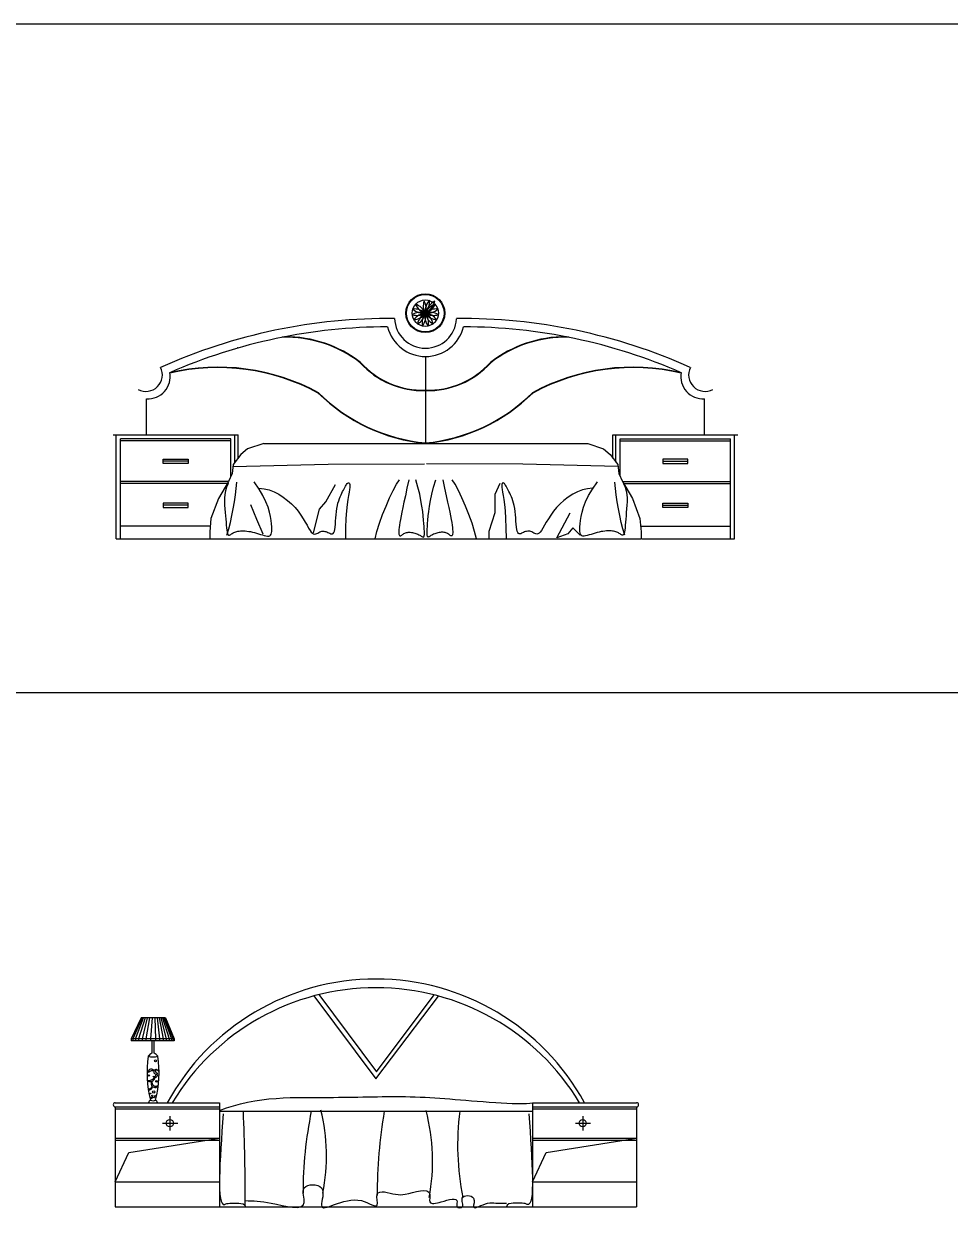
# Model space of a CAD drawing. Header units: millimetres. Extents: x 6388 to 59789, y -18725 to 8137.
# Drawn here: x 50890 to 55340, y -5020 to 697 of the extents above; entities that cross this region are included whole.
import ezdxf

# ---------------------------------------------------------------- set-up
doc = ezdxf.new("R2010")
doc.units = ezdxf.units.MM
doc.layers.add('www.cad-blocks.net', color=7, linetype='Continuous')

# ---------------------------------------------------------------- blocks, each defined once
blk = doc.blocks.new('A$C6A1315C6')
for p, q in [((1500.3, 876.1), (1500.3, 459)), ((160, 500.5), (160, 673.6)), ((2840, 500.5), (2840, 673.6)), ((0, 500.5), (600, 500.5)), ((15, 0.5), (15, 500.5)), ((565, 480.5), (35, 480.5)), ((35, 0.5), (35, 480.5)), ((565, 470.5), (35, 470.5)), ((565, 301), (565, 480.5)), ((585, 368.9), (585, 500.5)), ((600, 388.6), (600, 500.5)), ((722.8, 458.9), (645.3, 432.2)), ((722.8, 458.9), (2280.2, 458.9)), ((2280.2, 458.9), (2354.7, 432.2)), ((2400, 388.6), (2400, 500.5)), ((2400, 500.5), (3000, 500.5)), ((2415, 368.9), (2415, 500.5)), ((2435, 301), (2435, 480.5)), ((2435, 480.5), (2965, 480.5)), ((2435, 470.5), (2965, 470.5)), ((2965, 0.5), (2965, 480.5)), ((2985, 0.5), (2985, 500.5)), ((612.8, 405.5), (576.6, 357.8)), ((645.3, 432.2), (612.8, 405.5)), ((2354.7, 432.2), (2387.2, 405.5)), ((2387.2, 405.5), (2423.4, 357.8)), ((240, 363), (240, 383)), ((240, 383), (360, 383)), ((360, 373), (240, 373)), ((360, 363), (240, 363)), ((360, 383), (360, 363)), ((576.6, 357.8), (570.8, 314)), ((575.2, 347.7), (1032.7, 359.4)), ((1032.7, 359.4), (1495.5, 360.4)), ((1967.3, 359.4), (1504.5, 360.4)), ((2424.8, 347.7), (1967.3, 359.4)), ((2423.4, 357.8), (2429.2, 314)), ((2760, 383), (2640, 383)), ((2640, 383), (2640, 363)), ((2640, 373), (2760, 373)), ((2640, 363), (2760, 363)), ((2760, 363), (2760, 383)), ((570.8, 314), (553.7, 275.8)), ((2429.2, 314), (2446.3, 275.8)), ((553.4, 275.4), (35, 275.4)), ((547.6, 265.4), (35, 265.4)), ((553.7, 275.8), (505.9, 193.9)), ((539.4, 231.2), (536.2, 213.5)), ((544.5, 249), (539.4, 231.2)), ((552.1, 266.7), (544.5, 249)), ((587, 211.2), (590.8, 242.7)), ((590.8, 242.7), (593.6, 272.7)), ((700.8, 239.7), (677, 274.4)), ((700, 243), (724.6, 241)), ((719.4, 207.8), (700.8, 239.7)), ((724.6, 241), (748.8, 235.3)), ((748.8, 235.3), (772.5, 226.4)), ((1020.8, 177.8), (1068.3, 260.8)), ((1101.9, 227.2), (1105.5, 234.4)), ((1105.5, 234.4), (1109, 241.2)), ((1109, 241.2), (1112.2, 247.4)), ((1112.2, 247.4), (1115.4, 253)), ((1115.4, 253), (1118.4, 257.9)), ((1118.4, 257.9), (1121.2, 262.1)), ((1121.2, 262.1), (1124, 265.4)), ((1124, 265.4), (1126.6, 267.7)), ((1126.6, 267.7), (1129.2, 269)), ((1129.2, 269), (1131.5, 269.2)), ((1131.5, 269.2), (1133.5, 268)), ((1135, 237.1), (1132.9, 224.7)), ((1133.5, 268), (1135.1, 265.4)), ((1136.2, 247.1), (1135, 237.1)), ((1135.1, 265.4), (1136.2, 261.1)), ((1136.2, 261.1), (1136.6, 255.1)), ((1136.6, 255.1), (1136.2, 247.1)), ((1327.9, 197), (1345, 232.4)), ((1345, 232.4), (1361, 262.2)), ((1361, 262.2), (1374.9, 284.3)), ((1410.8, 243), (1403.2, 207.5)), ((1419.6, 284.4), (1410.8, 243)), ((1464, 248.2), (1453.9, 284.5)), ((1472.1, 215), (1464, 248.2)), ((1530.8, 215), (1538.8, 248.2)), ((1538.8, 248.2), (1548.9, 284.5)), ((1583.3, 284.4), (1592, 243)), ((1592, 243), (1599.6, 207.5)), ((1641.9, 262.2), (1627.9, 284.3)), ((1657.9, 232.4), (1641.9, 262.2)), ((1675, 197), (1657.9, 232.4)), ((1857.4, 266.7), (1833.7, 213.4)), ((1866.7, 261.1), (1866.3, 255.1)), ((1866.3, 255.1), (1866.6, 247.1)), ((1866.6, 247.1), (1867.8, 237.1)), ((1867.7, 265.4), (1866.7, 261.1)), ((1869.3, 268), (1867.7, 265.4)), ((1867.8, 237.1), (1869.9, 224.7)), ((1871.3, 269.2), (1869.3, 268)), ((1873.7, 269), (1871.3, 269.2)), ((1876.2, 267.7), (1873.7, 269)), ((1878.8, 265.4), (1876.2, 267.7)), ((1881.6, 262.1), (1878.8, 265.4)), ((1884.5, 257.9), (1881.6, 262.1)), ((1887.5, 253), (1884.5, 257.9)), ((1890.6, 247.4), (1887.5, 253)), ((1893.9, 241.2), (1890.6, 247.4)), ((1897.3, 234.4), (1893.9, 241.2)), ((1900.9, 227.2), (1897.3, 234.4)), ((2254, 235.3), (2230.3, 226.4)), ((2278.2, 241), (2254, 235.3)), ((2302.8, 243), (2278.2, 241)), ((2283.4, 207.8), (2302.1, 239.7)), ((2302.1, 239.7), (2325.9, 274.4)), ((2412, 242.7), (2409.2, 272.7)), ((2415.8, 211.2), (2412, 242.7)), ((2446.3, 275.8), (2494.1, 193.9)), ((2446.6, 275.4), (2965, 275.4)), ((2450.7, 266.7), (2458.3, 249)), ((2452.4, 265.4), (2965, 265.4)), ((2458.3, 249), (2463.5, 231.2)), ((2463.5, 231.2), (2466.6, 213.5)), ((505.9, 193.9), (469.7, 98.5)), ((534.8, 196), (534.6, 178.5)), ((534.6, 178.5), (535.4, 161.3)), ((536.2, 213.5), (534.8, 196)), ((576.6, 145.2), (582.2, 178.5)), ((582.2, 178.5), (587, 211.2)), ((733.6, 178.6), (719.4, 207.8)), ((743.9, 152.2), (733.6, 178.6)), ((772.5, 226.4), (795.4, 214.8)), ((795.4, 214.8), (817.2, 200.9)), ((817.2, 200.9), (837.7, 185.3)), ((837.7, 185.3), (856.5, 168.4)), ((991.1, 142.3), (1020.8, 177.8)), ((1076.7, 159.7), (1079.7, 171.9)), ((1079.7, 171.9), (1083, 183.1)), ((1083, 183.1), (1086.6, 193.4)), ((1086.6, 193.4), (1090.4, 202.8)), ((1090.4, 202.8), (1094.2, 211.5)), ((1094.2, 211.5), (1098.1, 219.6)), ((1098.1, 219.6), (1101.9, 227.2)), ((1127, 189.7), (1123.7, 165.3)), ((1130.1, 209.2), (1127, 189.7)), ((1132.9, 224.7), (1130.1, 209.2)), ((1310.6, 157.8), (1327.9, 197)), ((1396.6, 177), (1391.1, 151.1)), ((1403.2, 207.5), (1396.6, 177)), ((1478.4, 184.6), (1472.1, 215)), ((1483.2, 157), (1478.4, 184.6)), ((1519.6, 157), (1524.4, 184.6)), ((1524.4, 184.6), (1530.8, 215)), ((1599.6, 207.5), (1606.2, 177)), ((1606.2, 177), (1611.8, 151.1)), ((1692.3, 157.8), (1675, 197)), ((1833.7, 213.4), (1833.7, 124.5)), ((1869.9, 224.7), (1872.7, 209.2)), ((1872.7, 209.2), (1875.9, 189.7)), ((1875.9, 189.7), (1879.1, 165.3)), ((1904.7, 219.6), (1900.9, 227.2)), ((1908.6, 211.5), (1904.7, 219.6)), ((1912.5, 202.8), (1908.6, 211.5)), ((1916.3, 193.4), (1912.5, 202.8)), ((1919.9, 183.1), (1916.3, 193.4)), ((1923.2, 171.9), (1919.9, 183.1)), ((1926.1, 159.7), (1923.2, 171.9)), ((2165.2, 185.3), (2146.3, 168.4)), ((2185.6, 200.9), (2165.2, 185.3)), ((2207.4, 214.8), (2185.6, 200.9)), ((2230.3, 226.4), (2207.4, 214.8)), ((2258.9, 152.2), (2269.3, 178.6)), ((2269.3, 178.6), (2283.4, 207.8)), ((2420.6, 178.5), (2415.8, 211.2)), ((2426.3, 145.2), (2420.6, 178.5)), ((2466.6, 213.5), (2468.1, 196)), ((2468.2, 178.5), (2467.4, 161.3)), ((2468.1, 196), (2468.2, 178.5)), ((2494.1, 193.9), (2530.3, 98.5)), ((360, 171.3), (240, 171.3)), ((240, 171.3), (240, 151.3)), ((360, 161.3), (240, 161.3)), ((240, 151.3), (360, 151.3)), ((360, 151.3), (360, 171.3)), ((535.4, 161.3), (536.7, 144.2)), ((536.7, 144.2), (538.2, 127.4)), ((538.2, 127.4), (539.6, 111)), ((570, 112), (576.6, 145.2)), ((658.9, 166), (688.5, 94.8)), ((751.1, 128.5), (743.9, 152.2)), ((755.7, 107.2), (751.1, 128.5)), ((856.5, 168.4), (873.5, 150.7)), ((873.5, 150.7), (888.4, 132.6)), ((888.4, 132.6), (901.4, 114.6)), ((901.4, 114.6), (912.7, 97.2)), ((961.5, 29.6), (991.1, 142.3)), ((1069.4, 100.5), (1070.7, 116.2)), ((1070.7, 116.2), (1072.2, 131.6)), ((1072.2, 131.6), (1074.2, 146.2)), ((1074.2, 146.2), (1076.7, 159.7)), ((1120.7, 135.1), (1118.1, 98.1)), ((1123.7, 165.3), (1120.7, 135.1)), ((1279.2, 75.3), (1294, 116.6)), ((1294, 116.6), (1310.6, 157.8)), ((1386.4, 129), (1382.5, 110.1)), ((1391.1, 151.1), (1386.4, 129)), ((1486.8, 132.2), (1483.2, 157)), ((1489.4, 110.1), (1486.8, 132.2)), ((1513.4, 110.1), (1516, 132.2)), ((1516, 132.2), (1519.6, 157)), ((1611.8, 151.1), (1616.5, 129)), ((1616.5, 129), (1620.3, 110.1)), ((1708.8, 116.6), (1692.3, 157.8)), ((1723.7, 75.3), (1708.8, 116.6)), ((1833.7, 124.5), (1804, 35.6)), ((1879.1, 165.3), (1882.2, 135.1)), ((1882.2, 135.1), (1884.7, 98.1)), ((1928.6, 146.2), (1926.1, 159.7)), ((1930.6, 131.6), (1928.6, 146.2)), ((1932.1, 116.2), (1930.6, 131.6)), ((1933.4, 100.5), (1932.1, 116.2)), ((2101.4, 114.6), (2090.1, 97.2)), ((2114.4, 132.6), (2101.4, 114.6)), ((2129.4, 150.7), (2114.4, 132.6)), ((2146.3, 168.4), (2129.4, 150.7)), ((2130.3, 5.9), (2195.6, 124.5)), ((2247.1, 107.2), (2251.8, 128.5)), ((2251.8, 128.5), (2258.9, 152.2)), ((2432.8, 112), (2426.3, 145.2)), ((2464.6, 127.4), (2463.2, 111)), ((2466.1, 144.2), (2464.6, 127.4)), ((2467.4, 161.3), (2466.1, 144.2)), ((2640, 171.3), (2760, 171.3)), ((2640, 151.3), (2640, 171.3)), ((2640, 161.3), (2760, 161.3)), ((2760, 151.3), (2640, 151.3)), ((2760, 171.3), (2760, 151.3)), ((466.3, 60.5), (35, 60.5)), ((469.7, 98.5), (464, 33.7)), ((539.6, 111), (540.9, 95)), ((540.9, 95), (542.1, 79.9)), ((542.1, 79.9), (543.3, 65.8)), ((543.3, 65.8), (544.5, 53.1)), ((554.8, 47.7), (562.7, 79.3)), ((562.7, 79.3), (570, 112)), ((688.5, 94.8), (718.2, 23.7)), ((758.6, 88.5), (755.7, 107.2)), ((760.2, 72.1), (758.6, 88.5)), ((761.3, 58.1), (760.2, 72.1)), ((761.7, 46.2), (761.3, 58.1)), ((912.7, 97.2), (922.5, 80.7)), ((922.5, 80.7), (931.1, 65.6)), ((931.1, 65.6), (938.7, 52.2)), ((1065.9, 57.2), (1067.1, 70.5)), ((1067.1, 70.5), (1068.3, 85.1)), ((1068.3, 85.1), (1069.4, 100.5)), ((1118.1, 98.1), (1116.4, 53.6)), ((1266.9, 35.8), (1279.2, 75.3)), ((1374.9, 66.7), (1373.4, 55.2)), ((1376.8, 79.5), (1374.9, 66.7)), ((1379.3, 93.8), (1376.8, 79.5)), ((1382.5, 110.1), (1379.3, 93.8)), ((1491.2, 90.6), (1489.4, 110.1)), ((1492.5, 73.6), (1491.2, 90.6)), ((1493.5, 59.1), (1492.5, 73.6)), ((1494.2, 46.8), (1493.5, 59.1)), ((1508.6, 46.8), (1509.3, 59.1)), ((1509.3, 59.1), (1510.3, 73.6)), ((1510.3, 73.6), (1511.6, 90.6)), ((1511.6, 90.6), (1513.4, 110.1)), ((1620.3, 110.1), (1623.5, 93.8)), ((1623.5, 93.8), (1626, 79.5)), ((1626, 79.5), (1628, 66.7)), ((1628, 66.7), (1629.4, 55.2)), ((1735.9, 35.8), (1723.7, 75.3)), ((1884.7, 98.1), (1886.4, 53.6)), ((1934.5, 85.1), (1933.4, 100.5)), ((1935.7, 70.5), (1934.5, 85.1)), ((1937, 57.2), (1935.7, 70.5)), ((2071.7, 65.6), (2064.1, 52.2)), ((2080.3, 80.7), (2071.7, 65.6)), ((2090.1, 97.2), (2080.3, 80.7)), ((2241.1, 46.2), (2241.6, 58.1)), ((2241.6, 58.1), (2242.6, 72.1)), ((2242.6, 72.1), (2244.2, 88.5)), ((2244.2, 88.5), (2247.1, 107.2)), ((2440.1, 79.3), (2432.8, 112)), ((2448.1, 47.7), (2440.1, 79.3)), ((2459.5, 65.8), (2458.3, 53.1)), ((2460.7, 79.9), (2459.5, 65.8)), ((2461.9, 95), (2460.7, 79.9)), ((2463.2, 111), (2461.9, 95)), ((2530.3, 98.5), (2536, 33.7)), ((2533.7, 60.5), (2965, 60.5)), ((15, 0.5), (464, 0.5)), ((464, 33.7), (464, 0.5)), ((464, 0.5), (2536, 0.5)), ((544.5, 53.1), (545.9, 42)), ((545.9, 42), (547.4, 32.8)), ((546.2, 17.8), (554.8, 47.7)), ((547.4, 32.8), (549.1, 25.7)), ((549.1, 25.7), (551.1, 20.9)), ((551.1, 20.9), (553.4, 18.2)), ((553.4, 18.2), (555.9, 17.2)), ((555.9, 17.2), (558.6, 17.7)), ((558.6, 17.7), (561.6, 19.2)), ((561.6, 19.2), (564.8, 21.4)), ((564.8, 21.4), (568.2, 24)), ((568.2, 24), (571.9, 26.7)), ((571.9, 26.7), (575.7, 29.1)), ((575.7, 29.1), (579.7, 31.3)), ((579.7, 31.3), (584, 33.2)), ((584, 33.2), (588.7, 34.8)), ((588.7, 34.8), (593.7, 36.2)), ((593.7, 36.2), (599.1, 37.2)), ((599.1, 37.2), (605, 38)), ((605, 38), (611.4, 38.5)), ((611.4, 38.5), (618.4, 38.8)), ((618.4, 38.8), (625.8, 38.7)), ((625.8, 38.7), (633.7, 38.3)), ((633.7, 38.3), (642.1, 37.5)), ((642.1, 37.5), (650.8, 36.4)), ((650.8, 36.4), (659.8, 34.9)), ((659.8, 34.9), (669.1, 33)), ((669.1, 33), (678.7, 30.6)), ((678.7, 30.6), (688.4, 27.8)), ((688.4, 27.8), (698.1, 24.8)), ((698.1, 24.8), (707.6, 21.8)), ((707.6, 21.8), (716.9, 18.9)), ((716.9, 18.9), (725.6, 16.5)), ((725.6, 16.5), (733.6, 14.6)), ((733.6, 14.6), (740.8, 13.7)), ((740.8, 13.7), (746.9, 13.8)), ((746.9, 13.8), (751.9, 15.2)), ((751.9, 15.2), (755.7, 18.1)), ((755.7, 18.1), (758.5, 22.5)), ((758.5, 22.5), (760.4, 28.5)), ((760.4, 28.5), (761.5, 36.4)), ((761.5, 36.4), (761.7, 46.2)), ((938.7, 52.2), (945.4, 41.1)), ((945.4, 41.1), (951.6, 32.6)), ((951.6, 32.6), (957.4, 27)), ((957.4, 27), (962.8, 24)), ((962.8, 24), (968, 23.1)), ((968, 23.1), (973, 23.8)), ((973, 23.8), (977.8, 25.7)), ((977.8, 25.7), (982.6, 28.3)), ((982.6, 28.3), (987.4, 31.1)), ((987.4, 31.1), (992.1, 33.6)), ((992.1, 33.6), (997, 35.4)), ((997, 35.4), (1001.9, 36.6)), ((1001.9, 36.6), (1006.9, 37.1)), ((1006.9, 37.1), (1011.9, 37)), ((1011.9, 37), (1016.9, 36.4)), ((1016.9, 36.4), (1021.9, 35.3)), ((1021.9, 35.3), (1026.8, 33.6)), ((1026.8, 33.6), (1031.7, 31.6)), ((1031.7, 31.6), (1036.5, 29.3)), ((1036.5, 29.3), (1041.1, 27)), ((1041.1, 27), (1045.5, 25.1)), ((1045.5, 25.1), (1049.6, 24.1)), ((1049.6, 24.1), (1053.4, 24.3)), ((1053.4, 24.3), (1056.9, 26.2)), ((1056.9, 26.2), (1059.9, 30.1)), ((1059.9, 30.1), (1062.3, 36.6)), ((1062.3, 36.6), (1064.3, 45.7)), ((1064.3, 45.7), (1065.9, 57.2)), ((1116.4, 53.6), (1115.7, 0.5)), ((1258.1, 0), (1266.9, 35.8)), ((1372.5, 45.1), (1372.1, 36.4)), ((1372.1, 36.4), (1372.2, 29.1)), ((1372.2, 29.1), (1372.6, 23.2)), ((1373.4, 55.2), (1372.5, 45.1)), ((1372.6, 23.2), (1373.5, 18.8)), ((1373.5, 18.8), (1374.8, 15.8)), ((1374.8, 15.8), (1376.5, 14.3)), ((1376.5, 14.3), (1378.5, 14)), ((1378.5, 14), (1380.9, 14.8)), ((1380.9, 14.8), (1383.5, 16.3)), ((1383.5, 16.3), (1386.4, 18.4)), ((1386.4, 18.4), (1389.6, 20.8)), ((1389.6, 20.8), (1393, 23.3)), ((1393, 23.3), (1396.6, 25.7)), ((1396.6, 25.7), (1400.4, 27.7)), ((1400.4, 27.7), (1404.4, 29.4)), ((1404.4, 29.4), (1408.6, 30.7)), ((1408.6, 30.7), (1412.9, 31.6)), ((1412.9, 31.6), (1417.5, 32.2)), ((1417.5, 32.2), (1422.2, 32.4)), ((1422.2, 32.4), (1427.1, 32.2)), ((1427.1, 32.2), (1432.2, 31.6)), ((1432.2, 31.6), (1437.5, 30.7)), ((1437.5, 30.7), (1442.8, 29.5)), ((1442.8, 29.5), (1448.2, 27.9)), ((1448.2, 27.9), (1453.6, 26.2)), ((1453.6, 26.2), (1458.8, 24.2)), ((1458.8, 24.2), (1463.8, 22.2)), ((1463.8, 22.2), (1468.4, 20)), ((1468.4, 20), (1472.7, 17.8)), ((1472.7, 17.8), (1476.6, 15.6)), ((1476.6, 15.6), (1480, 13.5)), ((1480, 13.5), (1483, 11.7)), ((1483, 11.7), (1485.6, 10.2)), ((1485.6, 10.2), (1487.8, 9.3)), ((1487.8, 9.3), (1489.7, 9)), ((1489.7, 9), (1491.3, 9.5)), ((1491.3, 9.5), (1492.5, 10.9)), ((1492.5, 10.9), (1493.5, 13.3)), ((1493.5, 13.3), (1494.2, 16.8)), ((1494.6, 36.6), (1494.2, 46.8)), ((1494.2, 16.8), (1494.6, 21.8)), ((1494.7, 28.3), (1494.6, 36.6)), ((1494.6, 21.8), (1494.7, 28.3)), ((1508.1, 28.3), (1508.2, 36.6)), ((1508.2, 21.8), (1508.1, 28.3)), ((1508.2, 36.6), (1508.6, 46.8)), ((1508.6, 16.8), (1508.2, 21.8)), ((1509.3, 13.3), (1508.6, 16.8)), ((1510.3, 10.9), (1509.3, 13.3)), ((1511.6, 9.5), (1510.3, 10.9)), ((1513.1, 9), (1511.6, 9.5)), ((1515, 9.3), (1513.1, 9)), ((1517.2, 10.2), (1515, 9.3)), ((1519.8, 11.7), (1517.2, 10.2)), ((1522.8, 13.5), (1519.8, 11.7)), ((1526.2, 15.6), (1522.8, 13.5)), ((1530.1, 17.8), (1526.2, 15.6)), ((1534.4, 20), (1530.1, 17.8)), ((1539.1, 22.2), (1534.4, 20)), ((1544.1, 24.2), (1539.1, 22.2)), ((1549.3, 26.2), (1544.1, 24.2)), ((1554.6, 27.9), (1549.3, 26.2)), ((1560, 29.5), (1554.6, 27.9)), ((1565.4, 30.7), (1560, 29.5)), ((1570.6, 31.6), (1565.4, 30.7)), ((1575.7, 32.2), (1570.6, 31.6)), ((1580.6, 32.4), (1575.7, 32.2)), ((1585.4, 32.2), (1580.6, 32.4)), ((1589.9, 31.6), (1585.4, 32.2)), ((1594.3, 30.7), (1589.9, 31.6)), ((1598.4, 29.4), (1594.3, 30.7)), ((1602.4, 27.7), (1598.4, 29.4)), ((1606.2, 25.7), (1602.4, 27.7)), ((1609.8, 23.3), (1606.2, 25.7)), ((1613.3, 20.8), (1609.8, 23.3)), ((1616.4, 18.4), (1613.3, 20.8)), ((1619.3, 16.3), (1616.4, 18.4)), ((1622, 14.8), (1619.3, 16.3)), ((1624.3, 14), (1622, 14.8)), ((1626.3, 14.3), (1624.3, 14)), ((1628, 15.8), (1626.3, 14.3)), ((1629.3, 18.8), (1628, 15.8)), ((1630.2, 23.2), (1629.3, 18.8)), ((1629.4, 55.2), (1630.3, 45.1)), ((1630.7, 29.1), (1630.2, 23.2)), ((1630.3, 45.1), (1630.7, 36.4)), ((1630.7, 36.4), (1630.7, 29.1)), ((1744.7, 0), (1735.9, 35.8)), ((1804, 35.6), (1804, 0)), ((1886.4, 53.6), (1887.1, 0.5)), ((1938.5, 45.7), (1937, 57.2)), ((1940.5, 36.6), (1938.5, 45.7)), ((1943, 30.1), (1940.5, 36.6)), ((1946, 26.2), (1943, 30.1)), ((1949.4, 24.3), (1946, 26.2)), ((1953.2, 24.1), (1949.4, 24.3)), ((1957.4, 25.1), (1953.2, 24.1)), ((1961.8, 27), (1957.4, 25.1)), ((1966.4, 29.3), (1961.8, 27)), ((1971.1, 31.6), (1966.4, 29.3)), ((1976, 33.6), (1971.1, 31.6)), ((1980.9, 35.3), (1976, 33.6)), ((1985.9, 36.4), (1980.9, 35.3)), ((1990.9, 37), (1985.9, 36.4)), ((1995.9, 37.1), (1990.9, 37)), ((2000.9, 36.6), (1995.9, 37.1)), ((2005.8, 35.4), (2000.9, 36.6)), ((2010.7, 33.6), (2005.8, 35.4)), ((2015.5, 31.1), (2010.7, 33.6)), ((2020.2, 28.3), (2015.5, 31.1)), ((2025, 25.7), (2020.2, 28.3)), ((2029.8, 23.8), (2025, 25.7)), ((2034.8, 23.1), (2029.8, 23.8)), ((2040, 24), (2034.8, 23.1)), ((2045.5, 27), (2040, 24)), ((2051.2, 32.6), (2045.5, 27)), ((2057.4, 41.1), (2051.2, 32.6)), ((2064.1, 52.2), (2057.4, 41.1)), ((2183.7, 23.7), (2130.3, 5.9)), ((2207.5, 53.3), (2183.7, 23.7)), ((2243.1, 17.8), (2207.5, 53.3)), ((2241.4, 36.4), (2241.1, 46.2)), ((2242.4, 28.5), (2241.4, 36.4)), ((2244.3, 22.5), (2242.4, 28.5)), ((2247.1, 18.1), (2244.3, 22.5)), ((2251, 15.2), (2247.1, 18.1)), ((2255.9, 13.8), (2251, 15.2)), ((2262.1, 13.7), (2255.9, 13.8)), ((2269.2, 14.6), (2262.1, 13.7)), ((2277.3, 16.5), (2269.2, 14.6)), ((2286, 18.9), (2277.3, 16.5)), ((2295.2, 21.8), (2286, 18.9)), ((2304.7, 24.8), (2295.2, 21.8)), ((2314.5, 27.8), (2304.7, 24.8)), ((2324.2, 30.6), (2314.5, 27.8)), ((2333.7, 33), (2324.2, 30.6)), ((2343, 34.9), (2333.7, 33)), ((2352, 36.4), (2343, 34.9)), ((2360.8, 37.5), (2352, 36.4)), ((2369.1, 38.3), (2360.8, 37.5)), ((2377, 38.7), (2369.1, 38.3)), ((2384.5, 38.8), (2377, 38.7)), ((2391.4, 38.5), (2384.5, 38.8)), ((2397.8, 38), (2391.4, 38.5)), ((2403.7, 37.2), (2397.8, 38)), ((2409.1, 36.2), (2403.7, 37.2)), ((2414.2, 34.8), (2409.1, 36.2)), ((2418.8, 33.2), (2414.2, 34.8)), ((2423.1, 31.3), (2418.8, 33.2)), ((2427.2, 29.1), (2423.1, 31.3)), ((2431, 26.7), (2427.2, 29.1)), ((2434.6, 24), (2431, 26.7)), ((2438, 21.4), (2434.6, 24)), ((2441.2, 19.2), (2438, 21.4)), ((2444.2, 17.7), (2441.2, 19.2)), ((2446.9, 17.2), (2444.2, 17.7)), ((2449.5, 18.2), (2446.9, 17.2)), ((2456.7, 17.8), (2448.1, 47.7)), ((2451.7, 20.9), (2449.5, 18.2)), ((2453.7, 25.7), (2451.7, 20.9)), ((2455.4, 32.8), (2453.7, 25.7)), ((2456.9, 42), (2455.4, 32.8)), ((2458.3, 53.1), (2456.9, 42)), ((2536, 33.7), (2536, 0.5)), ((2539, 0.5), (2965, 0.5)), ((2965, 0.5), (2985, 0.5))]:
    blk.add_line(p, q)
for radius in [93.3, 90.3, 63.3]:
    blk.add_circle((1499.2, 1084.3), radius)
for centre, radius, start, end in [((1580.9, 1093.2), 82.2, 138.666, 186.253), ((1437.4, 1138.6), 82.2, 318.666, 6.253), ((1474.8, 1013.2), 75.1, 71.0817, 120.9183), ((1448, 1029.3), 75.1, 47.0817, 96.9183), ((1490.1, 1158.8), 75.1, 227.0817, 276.9183), ((1430.1, 1054.8), 75.1, 23.0817, 72.9183), ((1521.2, 1156.1), 75.1, 203.0817, 252.9183), ((1552.9, 1118.8), 63.8, 158.6029, 212.732), ((1439.7, 1107.6), 63.8, 338.6029, 32.732), ((1595.5, 1055.1), 100.7, 120.1691, 163.1275), ((1448.6, 1171.3), 100.7, 300.1691, 343.1275), ((1568.2, 1054.8), 75.1, 107.0817, 156.9183), ((1477.1, 1156.1), 75.1, 287.0817, 336.9183), ((1550.3, 1029.3), 75.1, 83.0817, 132.9183), ((1508.2, 1158.8), 75.1, 263.0817, 312.9183), ((1523.5, 1013.2), 75.1, 59.0817, 108.9183), ((1326.1, -1625.5), 2684.3, 89.462, 114.1481), ((1500.3, 1065.3), 149.2, 182.5477, 356.5916), ((1460.6, 1148.7), 75.1, 251.0817, 300.9183), ((1437.7, 1127.4), 75.1, 275.0817, 324.9183), ((1505.8, 1009.5), 75.1, 95.0817, 144.9183), ((1425.5, 1098.7), 75.1, 299.0817, 348.9183), ((1535.7, 1018.7), 75.1, 119.0817, 168.9183), ((1559.2, 1039.2), 75.1, 143.0817, 192.9183), ((1426, 1067.5), 75.1, 323.0817, 12.9183), ((1572.3, 1067.5), 75.1, 167.0817, 216.9183), ((1572.8, 1098.7), 75.1, 191.0817, 240.9183), ((1492.5, 1009.5), 75.1, 35.0817, 84.9183), ((1560.6, 1127.4), 75.1, 215.0817, 264.9183), ((1462.7, 1018.7), 75.1, 11.0817, 60.9183), ((1537.7, 1148.7), 75.1, 239.0817, 288.9183), ((1439.1, 1039.2), 75.1, 347.0817, 36.9183), ((1673.9, -1625.5), 2684.3, 65.8519, 90.538), ((1323.5, -1601), 2619.8, 90.123, 113.6643), ((1500.3, 1064.1), 188, 193.9504, 346.0493), ((1676.5, -1601), 2619.8, 66.3357, 89.877), ((829.1, 386.1), 582.6, 52.1159, 91.6625), ((829.1, 386.1), 584.6, 52.0984, 90.5513), ((2170.9, 386.1), 584.6, 89.4487, 127.9016), ((2170.9, 386.1), 582.6, 88.3375, 127.8841), ((156.4, 788.3), 79.9, 242.8486, 26.4971), ((502.5, -187.4), 1012.5, 61.4955, 103.1621), ((502.5, -187.3), 1010.4, 61.5049, 103.1655), ((1486.7, 1115.4), 403.1, 221.9488, 271.8556), ((1486.7, 1115.4), 401.1, 221.9235, 271.8556), ((1513.3, 1115.4), 403.1, 268.1444, 318.0512), ((1513.3, 1115.4), 401.1, 268.1444, 318.0765), ((2497.5, -187.4), 1012.5, 76.8379, 118.5045), ((2497.5, -187.3), 1010.4, 76.8345, 118.4951), ((2843.6, 788.3), 79.9, 153.5029, 297.1514), ((167.4, 779.6), 106.3, 266.0139, 10.2714), ((2832.6, 779.6), 106.3, 169.7286, 273.9861), ((1582.4, 1305.3), 850.3, 225.3183, 264.4593), ((1583.1, 1306.2), 849.4, 225.3086, 264.4098), ((1416.5, 1306.8), 850.1, 275.6556, 314.6813), ((1417.2, 1305.9), 851, 275.6056, 314.6719)]:
    blk.add_arc(centre, radius, start, end)
blk.add_point((599.1, 917.6))
blk = doc.blocks.new('A$C48E824B9')
for p, q in [((963.9, 1017.5), (1261.9, 618.7)), ((987.7, 1023.7), (1264.3, 653.6)), ((1261.9, 618.7), (1561.9, 1017)), ((1264.3, 653.6), (1542, 1022.2)), ((134.1, 912.2), (85.7, 812.2)), ((139.1, 912.2), (94.5, 812.2)), ((106.5, 812.2), (145.8, 912.2)), ((154.2, 912.2), (121.6, 812.2)), ((250.5, 912.2), (134.1, 912.2)), ((163.8, 912.2), (138.7, 812.2)), ((174.3, 912.2), (157.4, 812.2)), ((186.6, 912.2), (179.3, 812.2)), ((199.7, 912.2), (202.8, 812.2)), ((210.9, 912.2), (222.9, 812.2)), ((220.4, 912.2), (239.9, 812.2)), ((229, 912.2), (255.2, 812.2)), ((236.6, 912.2), (268.8, 812.2)), ((242.7, 912.2), (279.7, 812.2)), ((247.7, 912.2), (288.6, 812.2)), ((250.5, 912.2), (293.6, 812.2)), ((293.6, 812.2), (85.7, 812.2)), ((85.7, 812.2), (85.7, 802.2)), ((293.6, 802.2), (85.7, 802.2)), ((94.5, 812.2), (94.5, 802.2)), ((106.5, 812.2), (106.5, 802.2)), ((121.6, 812.2), (121.6, 802.2)), ((138.7, 812.2), (138.7, 802.2)), ((157.4, 812.2), (157.4, 802.2)), ((179.3, 812.2), (179.3, 802.2)), ((186, 802.2), (186, 742)), ((196, 802.2), (196, 742.5)), ((202.8, 812.2), (202.8, 802.2)), ((222.9, 812.2), (222.9, 802.2)), ((239.9, 812.2), (239.9, 802.2)), ((255.2, 812.2), (255.2, 802.2)), ((268.8, 812.2), (268.8, 802.2)), ((279.7, 812.2), (279.7, 802.2)), ((288.6, 812.2), (288.6, 802.2)), ((293.6, 812.2), (293.6, 802.2)), ((10, 504.7), (510, 504.7)), ((10, 484.7), (10, 4.7)), ((10, 484.7), (510, 484.7)), ((10, 474.7), (510, 474.7)), ((170, 504.7), (212.9, 504.7)), ((510, 504.7), (510, 4.7)), ((510, 464.7), (2010, 464.7)), ((2013.9, 504.7), (2013.9, 4.7)), ((2013.9, 504.7), (2513.9, 504.7)), ((2013.9, 484.7), (2513.9, 484.7)), ((2013.9, 474.7), (2513.9, 474.7)), ((2513.9, 484.7), (2513.9, 4.7)), ((237.3, 406), (310, 406)), ((272.4, 440.4), (272.4, 370.7)), ((2220.4, 406), (2293.1, 406)), ((2255.5, 440.4), (2255.5, 370.7)), ((10, 334.7), (510, 334.7)), ((10, 324.7), (510, 324.7)), ((75.2, 266.1), (510, 334.7)), ((2013.9, 334.7), (2513.9, 334.7)), ((2013.9, 324.7), (2513.9, 324.7)), ((2079.1, 266.1), (2513.9, 334.7)), ((10, 124.7), (75.2, 266.1)), ((2013.9, 124.7), (2079.1, 266.1)), ((10, 124.7), (510, 124.7)), ((2013.9, 124.7), (2513.9, 124.7)), ((10, 4.7), (2513.9, 4.7))]:
    blk.add_line(p, q)
for centre, radius in [((202.9, 705.5), 4.98), ((171.1, 635.7), 3.19), ((208.3, 607.3), 3.99), ((179.2, 548.6), 1.44), ((181.2, 530.7), 1.23), ((187.6, 538.3), 2.65), ((194.7, 556.7), 5.59), ((272, 406.3), 17.1), ((2255.1, 406.3), 17.1)]:
    blk.add_circle(centre, radius)
for centre, radius, start, end in [((1261.9, -43.3), 1142, 28.679, 151.321), ((1261.9, -84.9), 1142, 31.0861, 148.9139), ((716.4, 649.9), 553.7, 171.9292, 193.9303), ((216.5, 686), 63.7, 118.5205, 139.2421), ((191.5, 832.9), 107.9, 257.5323, 282.4677), ((166.5, 686), 63.7, 40.7579, 62.38), ((-333.5, 649.9), 553.7, 346.0697, 8.0708), ((182.7, 653.4), 13.1, 13.8704, 192.7321), ((187, 635.2), 22.9, 68.308, 138.2945), ((200.8, 639.8), 12.9, 214.0485, 42.6751), ((196.5, 639.9), 9.74, 228.894, 12.4684), ((206, 653.1), 11.1, 37.8914, 286.4376), ((209.5, 655.4), 6.89, 40.8575, 276.1738), ((217.7, 660), 2.93, 33.3495, 328.7552), ((178.2, 629.4), 22.8, 231.5642, 353.5281), ((168.3, 653.2), 41.8, 264.0981, 320.9942), ((173.3, 585.7), 13.7, 247.5608, 351.7939), ((173.2, 580), 14.1, 252.4758, 15.0363), ((200.3, 596), 18.2, 137.2526, 334.9105), ((204.6, 602.5), 18.7, 161.3723, 310.7908), ((186.2, 501.8), 16.5, 116.3953, 169.5844), ((181.6, 531.8), 7.63, 230.3468, 31.5251), ((191.5, 546.1), 32.1, 247.0962, 292.9038), ((196.8, 538.8), 9.25, 199.2964, 284.3562), ((205.4, 532.9), 6.99, 106.4914, 205.7069), ((208.5, 535.6), 6.37, 141.9746, 256.6412), ((196.6, 501.8), 16.5, 10.4156, 63.6047), ((10, 494.7), 10, 90, 270), ((-10476, 12.9), 11110.6, 359.9843, 2.32404), ((2848.7, 73.8), 1936.8, 168.3937, 180.0901), ((147.3, 250.6), 877.6, 348.1764, 14.449), ((3676, 63.2), 2407.8, 170.4295, 180.1087), ((572, 223.7), 962, 349.5633, 14.6197), ((2939.3, 303.1), 1285.1, 172.8311, 191.3826), ((2513.9, 494.7), 10, 270, 90)]:
    blk.add_arc(centre, radius, start, end)
for points, knots in [([(510, 466.5), (690.9, 539.5), (993.3, 522.7), (1454.8, 542.6), (1716.4, 510.8), (1987.3, 497), (2013.9, 504.7)], [0, 0, 0, 0, 548.306497, 916.889563, 1331.164728, 1503.880893, 1503.880893, 1503.880893, 1503.880893]), ([(528, 451.3), (512.8, 227), (491.5, -31.8), (552.4, 27.8), (634, 19), (635.2, 4.7)], [0, 0, 0, 0, 435.325851, 502.340961, 520.278722, 520.278722, 520.278722, 520.278722]), ([(1996.3, 451.3), (2011.5, 227), (2032.8, -31.8), (1971.9, 27.8), (1890.3, 19), (1889.1, 4.7)], [0, 0, 0, 0, 435.325851, 502.340961, 520.278722, 520.278722, 520.278722, 520.278722])]:
    blk.add_open_spline(points, degree=3, knots=knots)
blk.add_spline([(634.6, 34.2), (759.5, 22.1), (917.9, 25.1), (917.9, 95.1), (1000.2, 95.1), (1000.2, 12.9), (1192.1, 34.2), (1268.2, 12.9), (1268.2, 64.7), (1356.6, 64.7), (1402.3, 64.7), (1521.1, 64.7), (1521.1, 28.2), (1575.9, 28.2), (1652.1, 28.2), (1652.1, 3.8), (1676.4, 3.8), (1676.4, 46.4), (1731.3, 46.4), (1731.3, 3.8), (1798.3, 22.1), (1837.9, 22.1), (1865.3, 22.1), (1889.7, 22.1)], degree=3)
blk = doc.blocks.new('FORMAT')
at = {"color": 155, "true_color": 0x546d8e}
for p, q in [((10116.5, 697.3), (59789.4, 697.3)), ((10116.5, -2515.3), (59789.4, -2515.3))]:
    blk.add_line(p, q, dxfattribs=at)

msp = doc.modelspace()

# ---------------------------------------------------------------- block references
for name, p in [('A$C6A1315C6', (51319.7, -1776.9)), ('A$C48E824B9', (51319.7, -4989.6))]:
    msp.add_blockref(name, p)
at = {"layer": 'www.cad-blocks.net'}
msp.add_blockref('FORMAT', (0, 0), dxfattribs=at)

doc.saveas('drawing.dxf')
